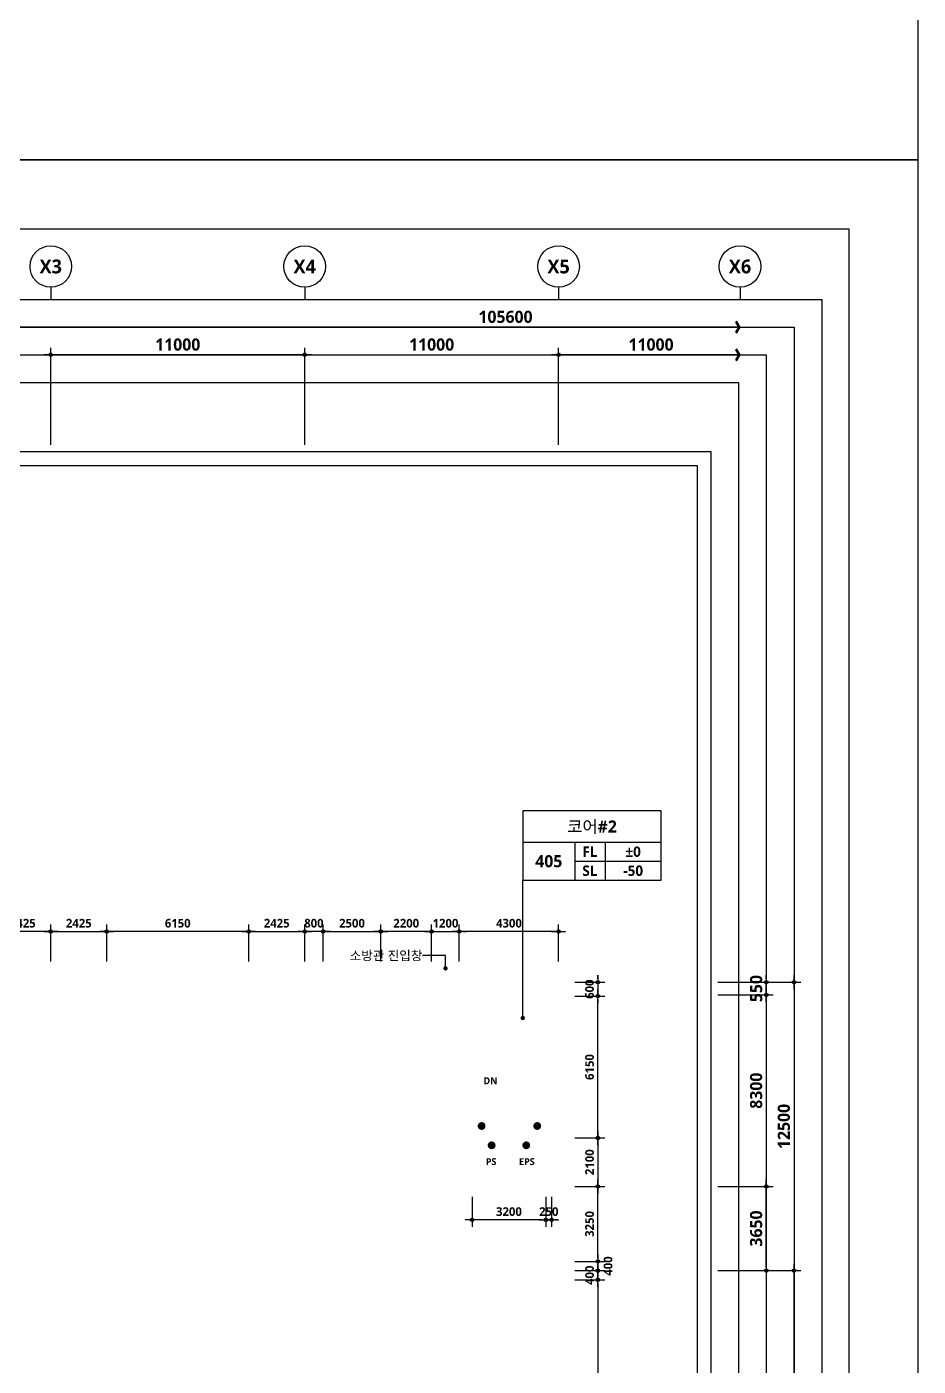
# Model space of a CAD drawing. Header units: millimetres. Extents: x -63924 to 190228206, y 0 to 456875599.
# Drawn here: x 50481 to 89100, y 703707 to 761764 of the extents above; entities that cross this region are included whole.
import ezdxf
from ezdxf.enums import TextEntityAlignment as Align

# ---------------------------------------------------------------- set-up
doc = ezdxf.new("R2010")
doc.units = ezdxf.units.MM
doc.header["$LTSCALE"] = 150
doc.header["$MEASUREMENT"] = 0
doc.header["$PDSIZE"] = -10
doc.layers.get('0').update_dxf_attribs({"linetype": 'CONTINUOUS'})
doc.layers.get('Defpoints').update_dxf_attribs({"color": 153, "linetype": 'CONTINUOUS'})
for name, color, linetype in [('A-ANNO-DIM', 4, 'CONTINUOUS'), ('A-ANNO-GRA1', 7, 'CONTINUOUS'), ('A-ANNO-LEAD', 4, 'CONTINUOUS'), ('A-ANNO-TEXT1', 7, 'CONTINUOUS'), ('A-ANNO-TEXT2', 3, 'CONTINUOUS'), ('A-FLOR-MARK-ARCH', 1, 'CONTINUOUS'), ('A-ST-AXIS-BUB', 7, 'CONTINUOUS'), ('A-ST-AXIS-DIM', 7, 'CONTINUOUS')]:
    doc.layers.add(name, color=color, linetype=linetype)
for name, color, linetype, plot in [('Defpoint', 161, 'CONTINUOUS', False), ('G(그리드1)', 185, 'CONTINUOUS', False), ('G(그리드2)', 235, 'CONTINUOUS', False)]:
    doc.layers.add(name, color=color, linetype=linetype, plot=plot)
doc.styles.add('2020음성 1차', font='')
doc.styles.add('SH_나눔', font='')
doc.styles.add('SH_대대리576', font='')
doc.styles.add('SH_진천_나눔', font='')
doc.styles.get('2020음성 1차').set_extended_font_data('NanumGothic', bold=True)
doc.styles.get('SH_나눔').set_extended_font_data('NanumGothic', bold=True)
doc.styles.get('SH_대대리576').set_extended_font_data('NanumGothic', bold=True)
doc.styles.get('SH_진천_나눔').set_extended_font_data('NanumGothic', bold=True)
doc.dimstyles.new('SHP 300', dxfattribs={"dimscale": 150, "dimtxt": 3.5, "dimasz": 1, "dimexe": 2, "dimexo": 2, "dimgap": 1, "dimtad": 1, "dimdec": 0, "dimzin": 0, "dimdsep": 46, "dimtxsty": 'SH_대대리576', "dimblk": 'DIMDOT', "dimcen": 0.09, "dimclrt": 3, "dimadec": 0, "dimazin": 1, "dimtfac": 1, "dimtdec": 0, "dimtix": 1, "dimtmove": 2, "dimatfit": 0, "dimldrblk": 'DIMDOT', "dimfxl": 1, "dimtolj": 1, "dimtzin": 0, "dimarcsym": 0})
doc.dimstyles.new('SHP300내부', dxfattribs={"dimscale": 150, "dimtxt": 2.5, "dimasz": 1, "dimexe": 2, "dimexo": 2, "dimgap": 1, "dimtad": 1, "dimdec": 0, "dimzin": 0, "dimdsep": 46, "dimtxsty": 'SH_대대리576', "dimblk": 'DIMDOT', "dimcen": 0.09, "dimclrd": 256, "dimclre": 256, "dimclrt": 3, "dimadec": 0, "dimazin": 1, "dimtfac": 1, "dimtdec": 0, "dimtix": 1, "dimtmove": 2, "dimatfit": 0, "dimldrblk": 'DIMDOT', "dimfxl": 1, "dimtolj": 1, "dimtzin": 0, "dimlwd": -1, "dimlwe": -1, "dimarcsym": 0})

# ---------------------------------------------------------------- blocks, each defined once
blk = doc.blocks.new('A-ST-AXIS-BUB-1')
at = {"layer": 'A-ST-AXIS-BUB'}
blk.add_line((0, 350), (0, 0), dxfattribs=at)
blk.add_circle((0, 950), 600, dxfattribs=at)
blk = doc.blocks.new('DIMDOT')
at = {"color": 0}
blk.add_line((-2, 0), (2, 0), dxfattribs=at)
for radius in [0.5, 0.25]:
    blk.add_circle((0, 0), radius, dxfattribs=at)
blk = doc.blocks.new('*D137')
at = {"layer": 'A-ST-AXIS-DIM', "color": 0, "lineweight": -2, "transparency": 16777216}
for p, q in [((40520, 743650), (40520, 747850)), ((51520, 743650), (51520, 747850)), ((40670, 747550), (51370, 747550))]:
    blk.add_line(p, q, dxfattribs=at)
at = {"layer": 'Defpoints', "color": 0, "transparency": 16777216}
for p in [(51520, 747550), (40520, 743350), (51520, 743350)]:
    blk.add_point(p, dxfattribs=at)
at = {"layer": 'A-ST-AXIS-DIM', "color": 0, "linetype": 'ByBlock', "lineweight": -2, "transparency": 16777216, "xscale": 150, "yscale": 150, "zscale": 150, "rotation": 180}
blk.add_blockref('DIMDOT', (40520, 747550), dxfattribs=at)
at = {"layer": 'A-ST-AXIS-DIM', "color": 0, "linetype": 'ByBlock', "lineweight": -2, "transparency": 16777216, "xscale": 150, "yscale": 150, "zscale": 150}
blk.add_blockref('DIMDOT', (51520, 747550), dxfattribs=at)
at = {"layer": 'A-ST-AXIS-DIM', "color": 3, "transparency": 16777216, "insert": (46020, 747988), "char_height": 525, "attachment_point": 5, "style": 'SH_대대리576'}
blk.add_mtext('\\A1;11000', dxfattribs=at)
blk = doc.blocks.new('*D138')
at = {"layer": 'A-ST-AXIS-DIM', "color": 0, "lineweight": -2, "transparency": 16777216}
for p, q in [((51520, 743650), (51520, 747850)), ((62520, 743650), (62520, 747850)), ((62370, 747550), (51670, 747550))]:
    blk.add_line(p, q, dxfattribs=at)
at = {"layer": 'Defpoints', "color": 0, "transparency": 16777216}
for p in [(51520, 747550), (51520, 743350), (62520, 743350)]:
    blk.add_point(p, dxfattribs=at)
at = {"layer": 'A-ST-AXIS-DIM', "color": 0, "linetype": 'ByBlock', "lineweight": -2, "transparency": 16777216, "xscale": 150, "yscale": 150, "zscale": 150, "rotation": 180}
blk.add_blockref('DIMDOT', (51520, 747550), dxfattribs=at)
at = {"layer": 'A-ST-AXIS-DIM', "color": 0, "linetype": 'ByBlock', "lineweight": -2, "transparency": 16777216, "xscale": 150, "yscale": 150, "zscale": 150}
blk.add_blockref('DIMDOT', (62520, 747550), dxfattribs=at)
at = {"layer": 'A-ST-AXIS-DIM', "color": 3, "transparency": 16777216, "insert": (57020, 747988), "char_height": 525, "attachment_point": 5, "style": 'SH_대대리576'}
blk.add_mtext('\\A1;11000', dxfattribs=at)
blk = doc.blocks.new('*D139')
at = {"layer": 'A-ST-AXIS-DIM', "color": 0, "lineweight": -2, "transparency": 16777216}
for p, q in [((62520, 743650), (62520, 747850)), ((73520, 743650), (73520, 747850)), ((62670, 747550), (73370, 747550))]:
    blk.add_line(p, q, dxfattribs=at)
at = {"layer": 'Defpoints', "color": 0, "transparency": 16777216}
for p in [(73520, 747550), (62520, 743350), (73520, 743350)]:
    blk.add_point(p, dxfattribs=at)
at = {"layer": 'A-ST-AXIS-DIM', "color": 0, "linetype": 'ByBlock', "lineweight": -2, "transparency": 16777216, "xscale": 150, "yscale": 150, "zscale": 150, "rotation": 180}
blk.add_blockref('DIMDOT', (62520, 747550), dxfattribs=at)
at = {"layer": 'A-ST-AXIS-DIM', "color": 0, "linetype": 'ByBlock', "lineweight": -2, "transparency": 16777216, "xscale": 150, "yscale": 150, "zscale": 150}
blk.add_blockref('DIMDOT', (73520, 747550), dxfattribs=at)
at = {"layer": 'A-ST-AXIS-DIM', "color": 3, "transparency": 16777216, "insert": (68020, 747988), "char_height": 525, "attachment_point": 5, "style": 'SH_대대리576'}
blk.add_mtext('\\A1;11000', dxfattribs=at)
blk = doc.blocks.new('*D1414')
at = {"layer": 'A-ST-AXIS-DIM', "color": 0, "lineweight": -2, "transparency": 16777216}
for p, q in [((80420, 707850), (84020, 707850)), ((83720, 697000), (83720, 707700)), ((80420, 696850), (84020, 696850))]:
    blk.add_line(p, q, dxfattribs=at)
at = {"layer": 'Defpoints', "color": 0, "transparency": 16777216}
for p in [(80120, 707850), (83720, 707850), (80120, 696850)]:
    blk.add_point(p, dxfattribs=at)
at = {"layer": 'A-ST-AXIS-DIM', "color": 0, "linetype": 'ByBlock', "lineweight": -2, "transparency": 16777216, "xscale": 150, "yscale": 150, "zscale": 150}
for p, rotation in [((83720, 707850), 90), ((83720, 696850), 270)]:
    blk.add_blockref('DIMDOT', p, dxfattribs=dict(at, rotation=rotation))
at = {"layer": 'A-ST-AXIS-DIM', "color": 3, "transparency": 16777216, "insert": (83282, 702350), "char_height": 525, "attachment_point": 5, "rotation": 90, "style": 'SH_대대리576'}
blk.add_mtext('\\A1;11000', dxfattribs=at)
blk = doc.blocks.new('*D1415')
at = {"layer": 'A-ST-AXIS-DIM', "color": 0, "lineweight": -2, "transparency": 16777216}
for p, q in [((80420, 720350), (84020, 720350)), ((83720, 720200), (83720, 708000)), ((80420, 707850), (84020, 707850))]:
    blk.add_line(p, q, dxfattribs=at)
at = {"layer": 'Defpoints', "color": 0, "transparency": 16777216}
for p in [(80120, 720350), (80120, 707850), (83720, 707850)]:
    blk.add_point(p, dxfattribs=at)
at = {"layer": 'A-ST-AXIS-DIM', "color": 0, "linetype": 'ByBlock', "lineweight": -2, "transparency": 16777216, "xscale": 150, "yscale": 150, "zscale": 150}
for p, rotation in [((83720, 720350), 90), ((83720, 707850), 270)]:
    blk.add_blockref('DIMDOT', p, dxfattribs=dict(at, rotation=rotation))
at = {"layer": 'A-ST-AXIS-DIM', "color": 3, "transparency": 16777216, "insert": (83281, 714100), "char_height": 525, "attachment_point": 5, "rotation": 90, "style": 'SH_대대리576'}
blk.add_mtext('\\A1;12500', dxfattribs=at)
blk = doc.blocks.new('*D1419')
at = {"layer": 'A-ST-AXIS-DIM', "color": 0, "lineweight": -2, "transparency": 16777216}
for p, q in [((80420, 719800), (82820, 719800)), ((82520, 719650), (82520, 711650)), ((80420, 711500), (82820, 711500))]:
    blk.add_line(p, q, dxfattribs=at)
at = {"layer": 'Defpoints', "color": 0, "transparency": 16777216}
for p in [(80120, 719800), (80120, 711500), (82520, 711500)]:
    blk.add_point(p, dxfattribs=at)
at = {"layer": 'A-ST-AXIS-DIM', "color": 0, "linetype": 'ByBlock', "lineweight": -2, "transparency": 16777216, "xscale": 150, "yscale": 150, "zscale": 150}
for p, rotation in [((82520, 719800), 90), ((82520, 711500), 270)]:
    blk.add_blockref('DIMDOT', p, dxfattribs=dict(at, rotation=rotation))
at = {"layer": 'A-ST-AXIS-DIM', "color": 3, "transparency": 16777216, "insert": (82080, 715650), "char_height": 525, "attachment_point": 5, "rotation": 90, "style": 'SH_대대리576'}
blk.add_mtext('\\A1;8300', dxfattribs=at)
blk = doc.blocks.new('*D1420')
at = {"layer": 'A-ST-AXIS-DIM', "color": 0, "lineweight": -2, "transparency": 16777216}
for p, q in [((80420, 711500), (82820, 711500)), ((82520, 708000), (82520, 711350)), ((80420, 707850), (82820, 707850))]:
    blk.add_line(p, q, dxfattribs=at)
at = {"layer": 'Defpoints', "color": 0, "transparency": 16777216}
for p in [(80120, 711500), (82520, 711500), (80120, 707850)]:
    blk.add_point(p, dxfattribs=at)
at = {"layer": 'A-ST-AXIS-DIM', "color": 0, "linetype": 'ByBlock', "lineweight": -2, "transparency": 16777216, "xscale": 150, "yscale": 150, "zscale": 150}
for p, rotation in [((82520, 711500), 90), ((82520, 707850), 270)]:
    blk.add_blockref('DIMDOT', p, dxfattribs=dict(at, rotation=rotation))
at = {"layer": 'A-ST-AXIS-DIM', "color": 3, "transparency": 16777216, "insert": (82080, 709675), "char_height": 525, "attachment_point": 5, "rotation": 90, "style": 'SH_대대리576'}
blk.add_mtext('\\A1;3650', dxfattribs=at)
blk = doc.blocks.new('*D1421')
at = {"layer": 'A-ST-AXIS-DIM', "color": 0, "lineweight": -2, "transparency": 16777216}
for p, q in [((82520, 720500), (82520, 720650)), ((80420, 720350), (82820, 720350)), ((82520, 719800), (82520, 720350)), ((80420, 719800), (82820, 719800)), ((82520, 719650), (82520, 719500))]:
    blk.add_line(p, q, dxfattribs=at)
at = {"layer": 'Defpoints', "color": 0, "transparency": 16777216}
for p in [(80120, 720350), (82520, 720350), (80120, 719800)]:
    blk.add_point(p, dxfattribs=at)
at = {"layer": 'A-ST-AXIS-DIM', "color": 0, "linetype": 'ByBlock', "lineweight": -2, "transparency": 16777216, "xscale": 150, "yscale": 150, "zscale": 150}
for p, rotation in [((82520, 720350), 270), ((82520, 719800), 90)]:
    blk.add_blockref('DIMDOT', p, dxfattribs=dict(at, rotation=rotation))
at = {"layer": 'A-ST-AXIS-DIM', "color": 3, "transparency": 16777216, "insert": (82081, 720075), "char_height": 525, "attachment_point": 5, "rotation": 90, "style": 'SH_대대리576'}
blk.add_mtext('\\A1;550', dxfattribs=at)
blk = doc.blocks.new('*D1422')
at = {"layer": 'A-ANNO-DIM', "transparency": 16777216}
for p, q in [((75220, 720500), (75220, 720650)), ((74220, 720350), (75520, 720350)), ((75220, 720350), (75220, 719750)), ((74220, 719750), (75520, 719750)), ((75220, 719600), (75220, 719450))]:
    blk.add_line(p, q, dxfattribs=at)
at = {"layer": 'Defpoints', "color": 0, "transparency": 16777216}
for p in [(73920, 720350), (73920, 719750), (75220, 719750)]:
    blk.add_point(p, dxfattribs=at)
at = {"layer": 'A-ANNO-DIM', "linetype": 'ByBlock', "transparency": 16777216, "xscale": 150, "yscale": 150, "zscale": 150}
for p, rotation in [((75220, 720350), 270), ((75220, 719750), 90)]:
    blk.add_blockref('DIMDOT', p, dxfattribs=dict(at, rotation=rotation))
at = {"layer": 'A-ANNO-DIM', "color": 3, "transparency": 16777216, "insert": (74863, 720050), "char_height": 375, "attachment_point": 5, "rotation": 90, "style": 'SH_대대리576'}
blk.add_mtext('\\A1;600', dxfattribs=at)
blk = doc.blocks.new('G$C9D92D8A7')
at = {"layer": 'A-ANNO-GRA1'}
for p, q in [((0, 11), (40, 11)), ((15, 11), (15, 0)), ((23.75, 11), (23.75, 0)), ((15, 5.5), (40, 5.5))]:
    blk.add_line(p, q, dxfattribs=at)
blk.add_lwpolyline([(0, 20), (0, 0), (40, 0), (40, 20)], close=True, dxfattribs=at)
at = {"style": '2020음성 1차'}
for tag, height, p in [('실명', 3.5, (20, 15.5)), ('마감레벨', 3, (31.875, 8.25)), ('실번호', 3.5, (7.5, 5.5)), ('구조레벨', 3, (31.875, 2.75))]:
    blk.add_attdef(tag, text='', height=height, dxfattribs=at).set_placement(p, align=Align.MIDDLE_CENTER)
at = {"layer": 'A-ANNO-TEXT1', "style": 'SH_나눔'}
for s, p in [('FL', (19.375, 8.25)), ('SL', (19.375, 2.75))]:
    blk.add_text(s, height=3, dxfattribs=at).set_placement(p, align=Align.MIDDLE)
blk = doc.blocks.new('*D2128')
at = {"layer": 'A-ANNO-DIM', "transparency": 16777216}
for p, q in [((74220, 719750), (75520, 719750)), ((75220, 713750), (75220, 719600)), ((74220, 713600), (75520, 713600))]:
    blk.add_line(p, q, dxfattribs=at)
at = {"layer": 'Defpoints', "color": 0, "transparency": 16777216}
for p in [(73920, 719750), (75220, 719750), (73920, 713600)]:
    blk.add_point(p, dxfattribs=at)
at = {"layer": 'A-ANNO-DIM', "linetype": 'ByBlock', "transparency": 16777216, "xscale": 150, "yscale": 150, "zscale": 150}
for p, rotation in [((75220, 719750), 90), ((75220, 713600), 270)]:
    blk.add_blockref('DIMDOT', p, dxfattribs=dict(at, rotation=rotation))
at = {"layer": 'A-ANNO-DIM', "color": 3, "transparency": 16777216, "insert": (74863, 716675), "char_height": 375, "attachment_point": 5, "rotation": 90, "style": 'SH_대대리576'}
blk.add_mtext('\\A1;6150', dxfattribs=at)
blk = doc.blocks.new('*D2129')
at = {"layer": 'A-ANNO-DIM', "transparency": 16777216}
for p, q in [((74220, 713600), (75520, 713600)), ((75220, 713450), (75220, 711650)), ((74220, 711500), (75520, 711500))]:
    blk.add_line(p, q, dxfattribs=at)
at = {"layer": 'Defpoints', "color": 0, "transparency": 16777216}
for p in [(73920, 713600), (73920, 711500), (75220, 711500)]:
    blk.add_point(p, dxfattribs=at)
at = {"layer": 'A-ANNO-DIM', "linetype": 'ByBlock', "transparency": 16777216, "xscale": 150, "yscale": 150, "zscale": 150}
for p, rotation in [((75220, 713600), 90), ((75220, 711500), 270)]:
    blk.add_blockref('DIMDOT', p, dxfattribs=dict(at, rotation=rotation))
at = {"layer": 'A-ANNO-DIM', "color": 3, "transparency": 16777216, "insert": (74864, 712550), "char_height": 375, "attachment_point": 5, "rotation": 90, "style": 'SH_대대리576'}
blk.add_mtext('\\A1;2100', dxfattribs=at)
blk = doc.blocks.new('*D2130')
at = {"layer": 'A-ANNO-DIM', "transparency": 16777216}
for p, q in [((74220, 711500), (75520, 711500)), ((75220, 708400), (75220, 711350)), ((74220, 708250), (75520, 708250))]:
    blk.add_line(p, q, dxfattribs=at)
at = {"layer": 'Defpoints', "color": 0, "transparency": 16777216}
for p in [(73920, 711500), (75220, 711500), (73920, 708250)]:
    blk.add_point(p, dxfattribs=at)
at = {"layer": 'A-ANNO-DIM', "linetype": 'ByBlock', "transparency": 16777216, "xscale": 150, "yscale": 150, "zscale": 150}
for p, rotation in [((75220, 711500), 90), ((75220, 708250), 270)]:
    blk.add_blockref('DIMDOT', p, dxfattribs=dict(at, rotation=rotation))
at = {"layer": 'A-ANNO-DIM', "color": 3, "transparency": 16777216, "insert": (74863, 709875), "char_height": 375, "attachment_point": 5, "rotation": 90, "style": 'SH_대대리576'}
blk.add_mtext('\\A1;3250', dxfattribs=at)
blk = doc.blocks.new('*D2131')
at = {"layer": 'A-ANNO-DIM', "transparency": 16777216}
for p, q in [((75220, 708400), (75220, 708550)), ((74220, 708250), (75520, 708250)), ((74220, 707850), (75520, 707850)), ((75220, 708250), (75220, 707850)), ((75220, 707700), (75220, 707550))]:
    blk.add_line(p, q, dxfattribs=at)
at = {"layer": 'Defpoints', "color": 0, "transparency": 16777216}
for p in [(73920, 708250), (73920, 707850), (75220, 707850)]:
    blk.add_point(p, dxfattribs=at)
at = {"layer": 'A-ANNO-DIM', "linetype": 'ByBlock', "transparency": 16777216, "xscale": 150, "yscale": 150, "zscale": 150}
for p, rotation in [((75220, 708250), 270), ((75220, 707850), 90)]:
    blk.add_blockref('DIMDOT', p, dxfattribs=dict(at, rotation=rotation))
at = {"layer": 'A-ANNO-DIM', "color": 3, "transparency": 16777216, "insert": (75664, 708050), "char_height": 375, "attachment_point": 5, "rotation": 90, "style": 'SH_대대리576'}
blk.add_mtext('\\A1;400', dxfattribs=at)
blk = doc.blocks.new('*D2132')
at = {"layer": 'A-ANNO-DIM', "transparency": 16777216}
for p, q in [((74220, 707850), (75520, 707850)), ((75220, 708000), (75220, 708150)), ((75220, 707450), (75220, 707850)), ((74220, 707450), (75520, 707450)), ((75220, 707300), (75220, 707150))]:
    blk.add_line(p, q, dxfattribs=at)
at = {"layer": 'Defpoints', "color": 0, "transparency": 16777216}
for p in [(73920, 707850), (75220, 707850), (73920, 707450)]:
    blk.add_point(p, dxfattribs=at)
at = {"layer": 'A-ANNO-DIM', "linetype": 'ByBlock', "transparency": 16777216, "xscale": 150, "yscale": 150, "zscale": 150}
for p, rotation in [((75220, 707850), 270), ((75220, 707450), 90)]:
    blk.add_blockref('DIMDOT', p, dxfattribs=dict(at, rotation=rotation))
at = {"layer": 'A-ANNO-DIM', "color": 3, "transparency": 16777216, "insert": (74864, 707650), "char_height": 375, "attachment_point": 5, "rotation": 90, "style": 'SH_대대리576'}
blk.add_mtext('\\A1;400', dxfattribs=at)
blk = doc.blocks.new('*D2133')
at = {"layer": 'A-ANNO-DIM', "transparency": 16777216}
for p, q in [((74220, 707450), (75520, 707450)), ((75220, 707300), (75220, 697400)), ((74220, 697250), (75520, 697250))]:
    blk.add_line(p, q, dxfattribs=at)
at = {"layer": 'Defpoints', "color": 0, "transparency": 16777216}
for p in [(73920, 707450), (73920, 697250), (75220, 697250)]:
    blk.add_point(p, dxfattribs=at)
at = {"layer": 'A-ANNO-DIM', "linetype": 'ByBlock', "transparency": 16777216, "xscale": 150, "yscale": 150, "zscale": 150}
for p, rotation in [((75220, 707450), 90), ((75220, 697250), 270)]:
    blk.add_blockref('DIMDOT', p, dxfattribs=dict(at, rotation=rotation))
at = {"layer": 'A-ANNO-DIM', "color": 3, "transparency": 16777216, "insert": (74864, 702350), "char_height": 375, "attachment_point": 5, "rotation": 90, "style": 'SH_대대리576'}
blk.add_mtext('\\A1;10200', dxfattribs=at)
blk = doc.blocks.new('*D2155')
at = {"layer": 'A-ANNO-DIM', "transparency": 16777216}
for p, q in [((49095, 721250), (49095, 722850)), ((51520, 721250), (51520, 722850)), ((51370, 722550), (49245, 722550))]:
    blk.add_line(p, q, dxfattribs=at)
at = {"layer": 'Defpoints', "color": 0, "transparency": 16777216}
for p in [(49095, 722550), (49095, 720950), (51520, 720950)]:
    blk.add_point(p, dxfattribs=at)
at = {"layer": 'A-ANNO-DIM', "linetype": 'ByBlock', "transparency": 16777216, "xscale": 150, "yscale": 150, "zscale": 150, "rotation": 180}
blk.add_blockref('DIMDOT', (49095, 722550), dxfattribs=at)
at = {"layer": 'A-ANNO-DIM', "linetype": 'ByBlock', "transparency": 16777216, "xscale": 150, "yscale": 150, "zscale": 150}
blk.add_blockref('DIMDOT', (51520, 722550), dxfattribs=at)
at = {"layer": 'A-ANNO-DIM', "color": 3, "transparency": 16777216, "insert": (50307, 722907), "char_height": 375, "attachment_point": 5, "style": 'SH_대대리576'}
blk.add_mtext('\\A1;2425', dxfattribs=at)
blk = doc.blocks.new('*D2156')
at = {"layer": 'A-ANNO-DIM', "transparency": 16777216}
for p, q in [((51520, 721250), (51520, 722850)), ((53945, 721250), (53945, 722850)), ((51670, 722550), (53795, 722550))]:
    blk.add_line(p, q, dxfattribs=at)
at = {"layer": 'Defpoints', "color": 0, "transparency": 16777216}
for p in [(53945, 722550), (51520, 720950), (53945, 720950)]:
    blk.add_point(p, dxfattribs=at)
at = {"layer": 'A-ANNO-DIM', "linetype": 'ByBlock', "transparency": 16777216, "xscale": 150, "yscale": 150, "zscale": 150, "rotation": 180}
blk.add_blockref('DIMDOT', (51520, 722550), dxfattribs=at)
at = {"layer": 'A-ANNO-DIM', "linetype": 'ByBlock', "transparency": 16777216, "xscale": 150, "yscale": 150, "zscale": 150}
blk.add_blockref('DIMDOT', (53945, 722550), dxfattribs=at)
at = {"layer": 'A-ANNO-DIM', "color": 3, "transparency": 16777216, "insert": (52732, 722907), "char_height": 375, "attachment_point": 5, "style": 'SH_대대리576'}
blk.add_mtext('\\A1;2425', dxfattribs=at)
blk = doc.blocks.new('*D2157')
at = {"layer": 'A-ANNO-DIM', "transparency": 16777216}
for p, q in [((53945, 721250), (53945, 722850)), ((60095, 721250), (60095, 722850)), ((59945, 722550), (54095, 722550))]:
    blk.add_line(p, q, dxfattribs=at)
at = {"layer": 'Defpoints', "color": 0, "transparency": 16777216}
for p in [(53945, 722550), (53945, 720950), (60095, 720950)]:
    blk.add_point(p, dxfattribs=at)
at = {"layer": 'A-ANNO-DIM', "linetype": 'ByBlock', "transparency": 16777216, "xscale": 150, "yscale": 150, "zscale": 150, "rotation": 180}
blk.add_blockref('DIMDOT', (53945, 722550), dxfattribs=at)
at = {"layer": 'A-ANNO-DIM', "linetype": 'ByBlock', "transparency": 16777216, "xscale": 150, "yscale": 150, "zscale": 150}
blk.add_blockref('DIMDOT', (60095, 722550), dxfattribs=at)
at = {"layer": 'A-ANNO-DIM', "color": 3, "transparency": 16777216, "insert": (57020, 722907), "char_height": 375, "attachment_point": 5, "style": 'SH_대대리576'}
blk.add_mtext('\\A1;6150', dxfattribs=at)
blk = doc.blocks.new('*D2158')
at = {"layer": 'A-ANNO-DIM', "transparency": 16777216}
for p, q in [((69770, 711050), (69770, 709750)), ((72970, 711050), (72970, 709750)), ((72820, 710050), (69920, 710050))]:
    blk.add_line(p, q, dxfattribs=at)
at = {"layer": 'Defpoints', "color": 0, "transparency": 16777216}
for p in [(69770, 711350), (72970, 711350), (69770, 710050)]:
    blk.add_point(p, dxfattribs=at)
at = {"layer": 'A-ANNO-DIM', "linetype": 'ByBlock', "transparency": 16777216, "xscale": 150, "yscale": 150, "zscale": 150, "rotation": 180}
blk.add_blockref('DIMDOT', (69770, 710050), dxfattribs=at)
at = {"layer": 'A-ANNO-DIM', "linetype": 'ByBlock', "transparency": 16777216, "xscale": 150, "yscale": 150, "zscale": 150}
blk.add_blockref('DIMDOT', (72970, 710050), dxfattribs=at)
at = {"layer": 'A-ANNO-DIM', "color": 3, "transparency": 16777216, "insert": (71370, 710407), "char_height": 375, "attachment_point": 5, "style": 'SH_대대리576'}
blk.add_mtext('\\A1;3200', dxfattribs=at)
blk = doc.blocks.new('*D2159')
at = {"layer": 'A-ANNO-DIM', "transparency": 16777216}
for p, q in [((72970, 711050), (72970, 709750)), ((73220, 711050), (73220, 709750)), ((72820, 710050), (72670, 710050)), ((72970, 710050), (73220, 710050)), ((73370, 710050), (73520, 710050))]:
    blk.add_line(p, q, dxfattribs=at)
at = {"layer": 'Defpoints', "color": 0, "transparency": 16777216}
for p in [(72970, 711350), (73220, 711350), (73220, 710050)]:
    blk.add_point(p, dxfattribs=at)
at = {"layer": 'A-ANNO-DIM', "linetype": 'ByBlock', "transparency": 16777216, "xscale": 150, "yscale": 150, "zscale": 150}
blk.add_blockref('DIMDOT', (72970, 710050), dxfattribs=at)
at = {"layer": 'A-ANNO-DIM', "linetype": 'ByBlock', "transparency": 16777216, "xscale": 150, "yscale": 150, "zscale": 150, "rotation": 180}
blk.add_blockref('DIMDOT', (73220, 710050), dxfattribs=at)
at = {"layer": 'A-ANNO-DIM', "color": 3, "transparency": 16777216, "insert": (73095, 710407), "char_height": 375, "attachment_point": 5, "style": 'SH_대대리576'}
blk.add_mtext('\\A1;250', dxfattribs=at)
blk = doc.blocks.new('*D2160')
at = {"layer": 'A-ANNO-DIM', "transparency": 16777216}
for p, q in [((60095, 721250), (60095, 722850)), ((62520, 721250), (62520, 722850)), ((60245, 722550), (62370, 722550))]:
    blk.add_line(p, q, dxfattribs=at)
at = {"layer": 'Defpoints', "color": 0, "transparency": 16777216}
for p in [(62520, 722550), (60095, 720950), (62520, 720950)]:
    blk.add_point(p, dxfattribs=at)
at = {"layer": 'A-ANNO-DIM', "linetype": 'ByBlock', "transparency": 16777216, "xscale": 150, "yscale": 150, "zscale": 150, "rotation": 180}
blk.add_blockref('DIMDOT', (60095, 722550), dxfattribs=at)
at = {"layer": 'A-ANNO-DIM', "linetype": 'ByBlock', "transparency": 16777216, "xscale": 150, "yscale": 150, "zscale": 150}
blk.add_blockref('DIMDOT', (62520, 722550), dxfattribs=at)
at = {"layer": 'A-ANNO-DIM', "color": 3, "transparency": 16777216, "insert": (61307, 722907), "char_height": 375, "attachment_point": 5, "style": 'SH_대대리576'}
blk.add_mtext('\\A1;2425', dxfattribs=at)
blk = doc.blocks.new('*D2161')
at = {"layer": 'A-ANNO-DIM', "transparency": 16777216}
for p, q in [((62520, 721250), (62520, 722850)), ((63320, 721250), (63320, 722850)), ((62370, 722550), (62220, 722550)), ((63320, 722550), (62520, 722550)), ((63470, 722550), (63620, 722550))]:
    blk.add_line(p, q, dxfattribs=at)
at = {"layer": 'Defpoints', "color": 0, "transparency": 16777216}
for p in [(62520, 722550), (62520, 720950), (63320, 720950)]:
    blk.add_point(p, dxfattribs=at)
at = {"layer": 'A-ANNO-DIM', "linetype": 'ByBlock', "transparency": 16777216, "xscale": 150, "yscale": 150, "zscale": 150}
blk.add_blockref('DIMDOT', (62520, 722550), dxfattribs=at)
at = {"layer": 'A-ANNO-DIM', "linetype": 'ByBlock', "transparency": 16777216, "xscale": 150, "yscale": 150, "zscale": 150, "rotation": 180}
blk.add_blockref('DIMDOT', (63320, 722550), dxfattribs=at)
at = {"layer": 'A-ANNO-DIM', "color": 3, "transparency": 16777216, "insert": (62920, 722907), "char_height": 375, "attachment_point": 5, "style": 'SH_대대리576'}
blk.add_mtext('\\A1;800', dxfattribs=at)
blk = doc.blocks.new('*D2162')
at = {"layer": 'A-ANNO-DIM', "transparency": 16777216}
for p, q in [((63320, 721250), (63320, 722850)), ((65820, 721250), (65820, 722850)), ((63470, 722550), (65670, 722550))]:
    blk.add_line(p, q, dxfattribs=at)
at = {"layer": 'Defpoints', "color": 0, "transparency": 16777216}
for p in [(65820, 722550), (63320, 720950), (65820, 720950)]:
    blk.add_point(p, dxfattribs=at)
at = {"layer": 'A-ANNO-DIM', "linetype": 'ByBlock', "transparency": 16777216, "xscale": 150, "yscale": 150, "zscale": 150, "rotation": 180}
blk.add_blockref('DIMDOT', (63320, 722550), dxfattribs=at)
at = {"layer": 'A-ANNO-DIM', "linetype": 'ByBlock', "transparency": 16777216, "xscale": 150, "yscale": 150, "zscale": 150}
blk.add_blockref('DIMDOT', (65820, 722550), dxfattribs=at)
at = {"layer": 'A-ANNO-DIM', "color": 3, "transparency": 16777216, "insert": (64570, 722907), "char_height": 375, "attachment_point": 5, "style": 'SH_대대리576'}
blk.add_mtext('\\A1;2500', dxfattribs=at)
blk = doc.blocks.new('*D2163')
at = {"layer": 'A-ANNO-DIM', "transparency": 16777216}
for p, q in [((65820, 721250), (65820, 722850)), ((68020, 721250), (68020, 722850)), ((67870, 722550), (65970, 722550))]:
    blk.add_line(p, q, dxfattribs=at)
at = {"layer": 'Defpoints', "color": 0, "transparency": 16777216}
for p in [(65820, 722550), (65820, 720950), (68020, 720950)]:
    blk.add_point(p, dxfattribs=at)
at = {"layer": 'A-ANNO-DIM', "linetype": 'ByBlock', "transparency": 16777216, "xscale": 150, "yscale": 150, "zscale": 150, "rotation": 180}
blk.add_blockref('DIMDOT', (65820, 722550), dxfattribs=at)
at = {"layer": 'A-ANNO-DIM', "linetype": 'ByBlock', "transparency": 16777216, "xscale": 150, "yscale": 150, "zscale": 150}
blk.add_blockref('DIMDOT', (68020, 722550), dxfattribs=at)
at = {"layer": 'A-ANNO-DIM', "color": 3, "transparency": 16777216, "insert": (66920, 722906), "char_height": 375, "attachment_point": 5, "style": 'SH_대대리576'}
blk.add_mtext('\\A1;2200', dxfattribs=at)
blk = doc.blocks.new('*D2164')
at = {"layer": 'A-ANNO-DIM', "transparency": 16777216}
for p, q in [((68020, 721250), (68020, 722850)), ((69220, 721250), (69220, 722850)), ((67870, 722550), (67720, 722550)), ((68020, 722550), (69220, 722550)), ((69370, 722550), (69520, 722550))]:
    blk.add_line(p, q, dxfattribs=at)
at = {"layer": 'Defpoints', "color": 0, "transparency": 16777216}
for p in [(69220, 722550), (68020, 720950), (69220, 720950)]:
    blk.add_point(p, dxfattribs=at)
at = {"layer": 'A-ANNO-DIM', "linetype": 'ByBlock', "transparency": 16777216, "xscale": 150, "yscale": 150, "zscale": 150}
blk.add_blockref('DIMDOT', (68020, 722550), dxfattribs=at)
at = {"layer": 'A-ANNO-DIM', "linetype": 'ByBlock', "transparency": 16777216, "xscale": 150, "yscale": 150, "zscale": 150, "rotation": 180}
blk.add_blockref('DIMDOT', (69220, 722550), dxfattribs=at)
at = {"layer": 'A-ANNO-DIM', "color": 3, "transparency": 16777216, "insert": (68620, 722906), "char_height": 375, "attachment_point": 5, "style": 'SH_대대리576'}
blk.add_mtext('\\A1;1200', dxfattribs=at)
blk = doc.blocks.new('*D2165')
at = {"layer": 'A-ANNO-DIM', "transparency": 16777216}
for p, q in [((69220, 721250), (69220, 722850)), ((73520, 721250), (73520, 722850)), ((73370, 722550), (69370, 722550))]:
    blk.add_line(p, q, dxfattribs=at)
at = {"layer": 'Defpoints', "color": 0, "transparency": 16777216}
for p in [(69220, 722550), (69220, 720950), (73520, 720950)]:
    blk.add_point(p, dxfattribs=at)
at = {"layer": 'A-ANNO-DIM', "linetype": 'ByBlock', "transparency": 16777216, "xscale": 150, "yscale": 150, "zscale": 150, "rotation": 180}
blk.add_blockref('DIMDOT', (69220, 722550), dxfattribs=at)
at = {"layer": 'A-ANNO-DIM', "linetype": 'ByBlock', "transparency": 16777216, "xscale": 150, "yscale": 150, "zscale": 150}
blk.add_blockref('DIMDOT', (73520, 722550), dxfattribs=at)
at = {"layer": 'A-ANNO-DIM', "color": 3, "transparency": 16777216, "insert": (71370, 722907), "char_height": 375, "attachment_point": 5, "style": 'SH_대대리576'}
blk.add_mtext('\\A1;4300', dxfattribs=at)

msp = doc.modelspace()

# ---------------------------------------------------------------- linework, layer by layer
msp.add_lwpolyline([(71970, 718800), (71970, 724772.8)])
at = {"const_width": 93.8}
msp.add_lwpolyline([(71970, 718753.1, -1), (71970, 718846.9, -1)], format="xyb", close=True, dxfattribs=at)
at = {"layer": 'A-ANNO-LEAD'}
msp.add_lwpolyline([(68620, 720950), (68620, 721504.6), (67620, 721504.6)], dxfattribs=at)
at = {"layer": 'A-ANNO-LEAD', "const_width": 93.8}
msp.add_lwpolyline([(68620, 720903.1, -1), (68620, 720996.9, -1)], format="xyb", close=True, dxfattribs=at)
at = {"layer": 'A-FLOR-MARK-ARCH', "const_width": 168.8}
for points in [[(70101.1, 714119.6, 1), (70269.8, 714119.6, 1)], [(72511.2, 714119.6, 1), (72679.9, 714119.6, 1)], [(70535.6, 713282.5, 1), (70704.4, 713282.5, 1)], [(72035.6, 713282.5, 1), (72204.4, 713282.5, 1)]]:
    msp.add_lwpolyline(points, format="xyb", close=True, dxfattribs=at)
at = {"layer": 'A-ST-AXIS-DIM'}
for p, q in [((81314.3, 748750), (29520, 748750)), ((73520, 743650), (73520, 747850)), ((81380, 747550), (73670, 747550))]:
    msp.add_line(p, q, dxfattribs=at)
at = {"layer": 'A-ST-AXIS-DIM', "linetype": 'Continuous'}
for points in [[(81236.6, 748994.6), (81187.7, 748965.9), (81314.3, 748750), (81187.6, 748534), (81236.6, 748505.4), (81380, 748750)], [(81236.6, 747794.6), (81187.7, 747765.9), (81314.3, 747550), (81187.6, 747334), (81236.6, 747305.4), (81380, 747550)]]:
    msp.add_lwpolyline(points, close=True, dxfattribs=at)
at = {"layer": 'Defpoint'}
for points in [[(0, 756000), (89100, 756000), (89100, 882000), (0, 882000)], [(0, 630000), (89100, 630000), (89100, 756000), (0, 756000)], [(3000, 753000), (86100, 753000), (86100, 646500), (3000, 646500)]]:
    msp.add_lwpolyline(points, close=True, dxfattribs=at)
at = {"layer": 'G(그리드1)'}
for points in [[(6120, 749950), (84920, 749950), (84920, 648550), (6120, 648550)], [(7320, 748750), (83720, 748750), (83720, 650750), (7320, 650750)], [(8520, 747550), (82520, 747550), (82520, 651950), (8520, 651950)], [(9720, 746350), (81320, 746350), (81320, 653150), (9720, 653150)], [(10920, 743350), (80120, 743350), (80120, 656150), (10920, 656150)]]:
    msp.add_lwpolyline(points, close=True, dxfattribs=at)
at = {"layer": 'G(그리드2)'}
msp.add_lwpolyline([(11520, 742750), (79520, 742750), (79520, 656750), (11520, 656750)], close=True, dxfattribs=at)

# ---------------------------------------------------------------- block references
at = {"layer": 'A-ANNO-TEXT1'}
ref = msp.add_blockref('G$C9D92D8A7', (71970, 724772.8), dxfattribs=dict(at, xscale=150, yscale=150, zscale=150))
ref.add_attrib('실명', '코어#2', dxfattribs={"layer": 'A-ANNO-TEXT2', "height": 525, "style": '2020음성 1차'}).set_placement((74970, 727097.8, 206000), align=Align.MIDDLE_CENTER)
ref.add_attrib('실번호', '405', dxfattribs={"layer": 'A-ANNO-TEXT2', "height": 525, "style": '2020음성 1차'}).set_placement((73095, 725597.8, 206000), align=Align.MIDDLE_CENTER)
ref.add_attrib('마감레벨', '%%p0', dxfattribs={"height": 450, "style": '2020음성 1차'}).set_placement((76751.3, 726010.3, 206000), align=Align.MIDDLE_CENTER)
ref.add_attrib('구조레벨', '-50', dxfattribs={"height": 450, "style": '2020음성 1차'}).set_placement((76751.3, 725185.3, 206000), align=Align.MIDDLE_CENTER)
at = {"layer": 'A-ST-AXIS-BUB', "xscale": 1.5, "yscale": 1.5, "zscale": 1.5}
for p in [(51520, 749950), (62520, 749950), (73520, 749950), (81380, 749950)]:
    msp.add_blockref('A-ST-AXIS-BUB-1', p, dxfattribs=at)
at = {"layer": 'A-ST-AXIS-DIM', "xscale": 150, "yscale": 150, "zscale": 150, "rotation": 180}
msp.add_blockref('DIMDOT', (73520, 747550), dxfattribs=at)

# ---------------------------------------------------------------- texts
at = {"layer": 'A-ANNO-TEXT1'}
for s, height, style, p in [('X3', 600, 'SH_대대리576', (51520, 751375)), ('X4', 600, 'SH_대대리576', (62520, 751375)), ('X5', 600, 'SH_대대리576', (73520, 751375)), ('X6', 600, 'SH_대대리576', (81380, 751375)), ('DN', 300, 'SH_진천_나눔', (70570, 716080))]:
    msp.add_text(s, height=height, dxfattribs=dict(at, style=style)).set_placement(p, align=Align.MIDDLE_CENTER)
at = {"layer": 'A-ANNO-TEXT1', "style": '2020음성 1차'}
msp.add_text('소방관 진입창', height=400, dxfattribs=at).set_placement((67620, 721504.6), align=Align.MIDDLE_RIGHT)
at = {"layer": 'A-ANNO-TEXT1', "style": 'SH_진천_나눔'}
for s, p in [('PS', (70595, 712575)), ('EPS', (72145, 712575))]:
    msp.add_text(s, height=300, dxfattribs=at).set_placement(p, align=Align.MIDDLE)
at = {"layer": 'A-ST-AXIS-DIM', "color": 3, "char_height": 525, "attachment_point": 5, "style": 'SH_대대리576'}
for s, insert in [('\\A1;105600', (71220, 749189.7)), ('\\A1;11000', (77525, 747987.9))]:
    msp.add_mtext(s, dxfattribs=dict(at, insert=insert))

# ---------------------------------------------------------------- dimensions: what is measured, and where the dimension line sits
at = {"layer": 'A-ANNO-DIM'}
for base, p1, p2, angle, picture, middle in [((49095, 722550), (51520, 720950), (49095, 720950), 0, '*D2155', (50307.5, 722906.7)), ((53945, 722550), (51520, 720950), (53945, 720950), 180, '*D2156', (52732.5, 722906.7)), ((53945, 722550), (60095, 720950), (53945, 720950), 0, '*D2157', (57020, 722906.9)), ((62520, 722550), (60095, 720950), (62520, 720950), 180, '*D2160', (61307.5, 722906.7)), ((62520, 722550), (63320, 720950), (62520, 720950), 0, '*D2161', (62920, 722906.9)), ((65820, 722550), (63320, 720950), (65820, 720950), 180, '*D2162', (64570, 722906.7)), ((65820, 722550), (68020, 720950), (65820, 720950), 0, '*D2163', (66920, 722906.1)), ((69220, 722550), (68020, 720950), (69220, 720950), 180, '*D2164', (68620, 722906.1)), ((69220, 722550), (73520, 720950), (69220, 720950), 0, '*D2165', (71370, 722906.9)), ((75220, 719750), (73920, 720350), (73920, 719750), 90, '*D1422', (74863.1, 720050)), ((75220, 719750), (73920, 713600), (73920, 719750), 270, '*D2128', (74863.1, 716675)), ((75220, 711500), (73920, 713600), (73920, 711500), 90, '*D2129', (74863.9, 712550)), ((75220, 711500), (73920, 708250), (73920, 711500), 270, '*D2130', (74863.1, 709875)), ((73220, 710050), (72970, 711350), (73220, 711350), 180, '*D2159', (73095, 710406.7)), ((75220, 707850), (73920, 707450), (73920, 707850), 270, '*D2132', (74864.4, 707650)), ((75220, 697250), (73920, 707450), (73920, 697250), 90, '*D2133', (74863.9, 702350))]:
    dim = msp.add_linear_dim(base=base, p1=p1, p2=p2, angle=angle, dimstyle='SHP300내부', dxfattribs=at)
    dim.commit()
    dim.dimension.update_dxf_attribs({"geometry": picture, "text_midpoint": middle})
dim = msp.add_linear_dim(base=(69770, 710050), p1=(72970, 711350), p2=(69770, 711350), dimstyle='SHP300내부', dxfattribs=at)
dim.commit()
dim.dimension.update_dxf_attribs({"geometry": '*D2158', "text_midpoint": (71370, 710406.9)})
dim = msp.add_linear_dim(base=(75220, 707850), p1=(73920, 708250), p2=(73920, 707850), angle=90, dimstyle='SHP300내부', dxfattribs=at)
dim.commit()
dim.dimension.update_dxf_attribs({"geometry": '*D2131', "text_midpoint": (75664.4, 708050), "dimtype": 160})
at = {"layer": 'A-ST-AXIS-DIM'}
for base, p1, p2, angle, picture, middle in [((51520, 747550), (40520, 743350), (51520, 743350), 180, '*D137', (46020, 747987.9)), ((51520, 747550), (62520, 743350), (51520, 743350), 0, '*D138', (57020, 747987.9)), ((73520, 747550), (62520, 743350), (73520, 743350), 180, '*D139', (68020, 747987.9)), ((82520, 720350), (80120, 719800), (80120, 720350), 270, '*D1421', (82081.4, 720075)), ((83720, 707850), (80120, 720350), (80120, 707850), 90, '*D1415', (83280.7, 714100)), ((82520, 711500), (80120, 719800), (80120, 711500), 90, '*D1419', (82080.3, 715650)), ((82520, 711500), (80120, 707850), (80120, 711500), 270, '*D1420', (82080.3, 709675)), ((83720, 707850), (80120, 696850), (80120, 707850), 270, '*D1414', (83282.1, 702350))]:
    dim = msp.add_linear_dim(base=base, p1=p1, p2=p2, angle=angle, dimstyle='SHP 300', override={"dimtxsty": 'SH_대대리576', "dimldrblk": 'DIMDOT'}, dxfattribs=at)
    dim.commit()
    dim.dimension.update_dxf_attribs({"geometry": picture, "text_midpoint": middle})

doc.saveas('drawing.dxf')
